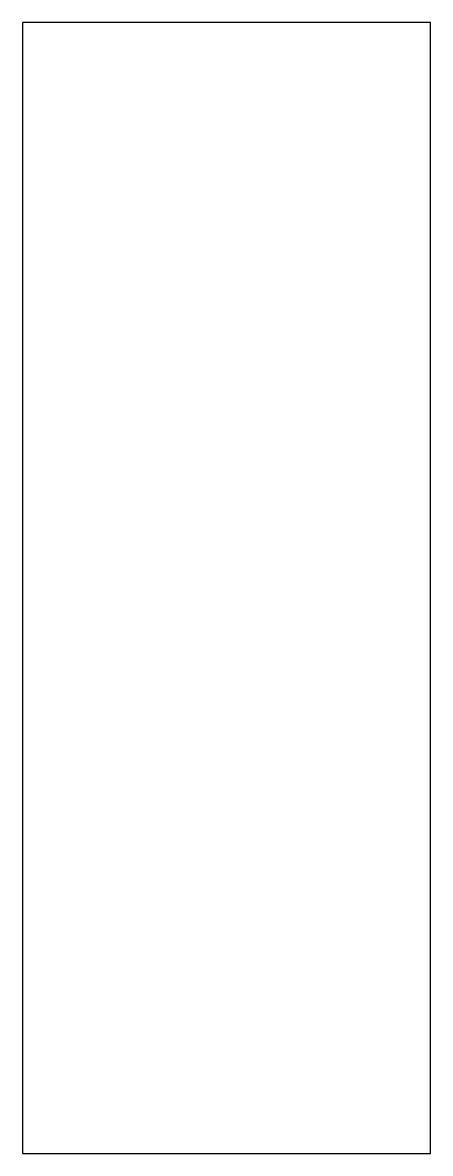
# Model space of a CAD drawing. Header units: millimetres. Extents: x -109 to 91, y -277 to 277.
import ezdxf

# ---------------------------------------------------------------- set-up
doc = ezdxf.new("R2010")
doc.units = ezdxf.units.MM
doc.layers.add('CORTE', color=7, linetype='Continuous', true_color=0x000000)

msp = doc.modelspace()

# ---------------------------------------------------------------- linework, layer by layer
at = {"layer": 'CORTE', "color": 7, "true_color": 0x000000}
msp.add_lwpolyline([(-109.34, -277.21), (90.66, -277.21), (90.66, 277.21), (-109.34, 277.21)], close=True, dxfattribs=at)

doc.saveas('drawing.dxf')
